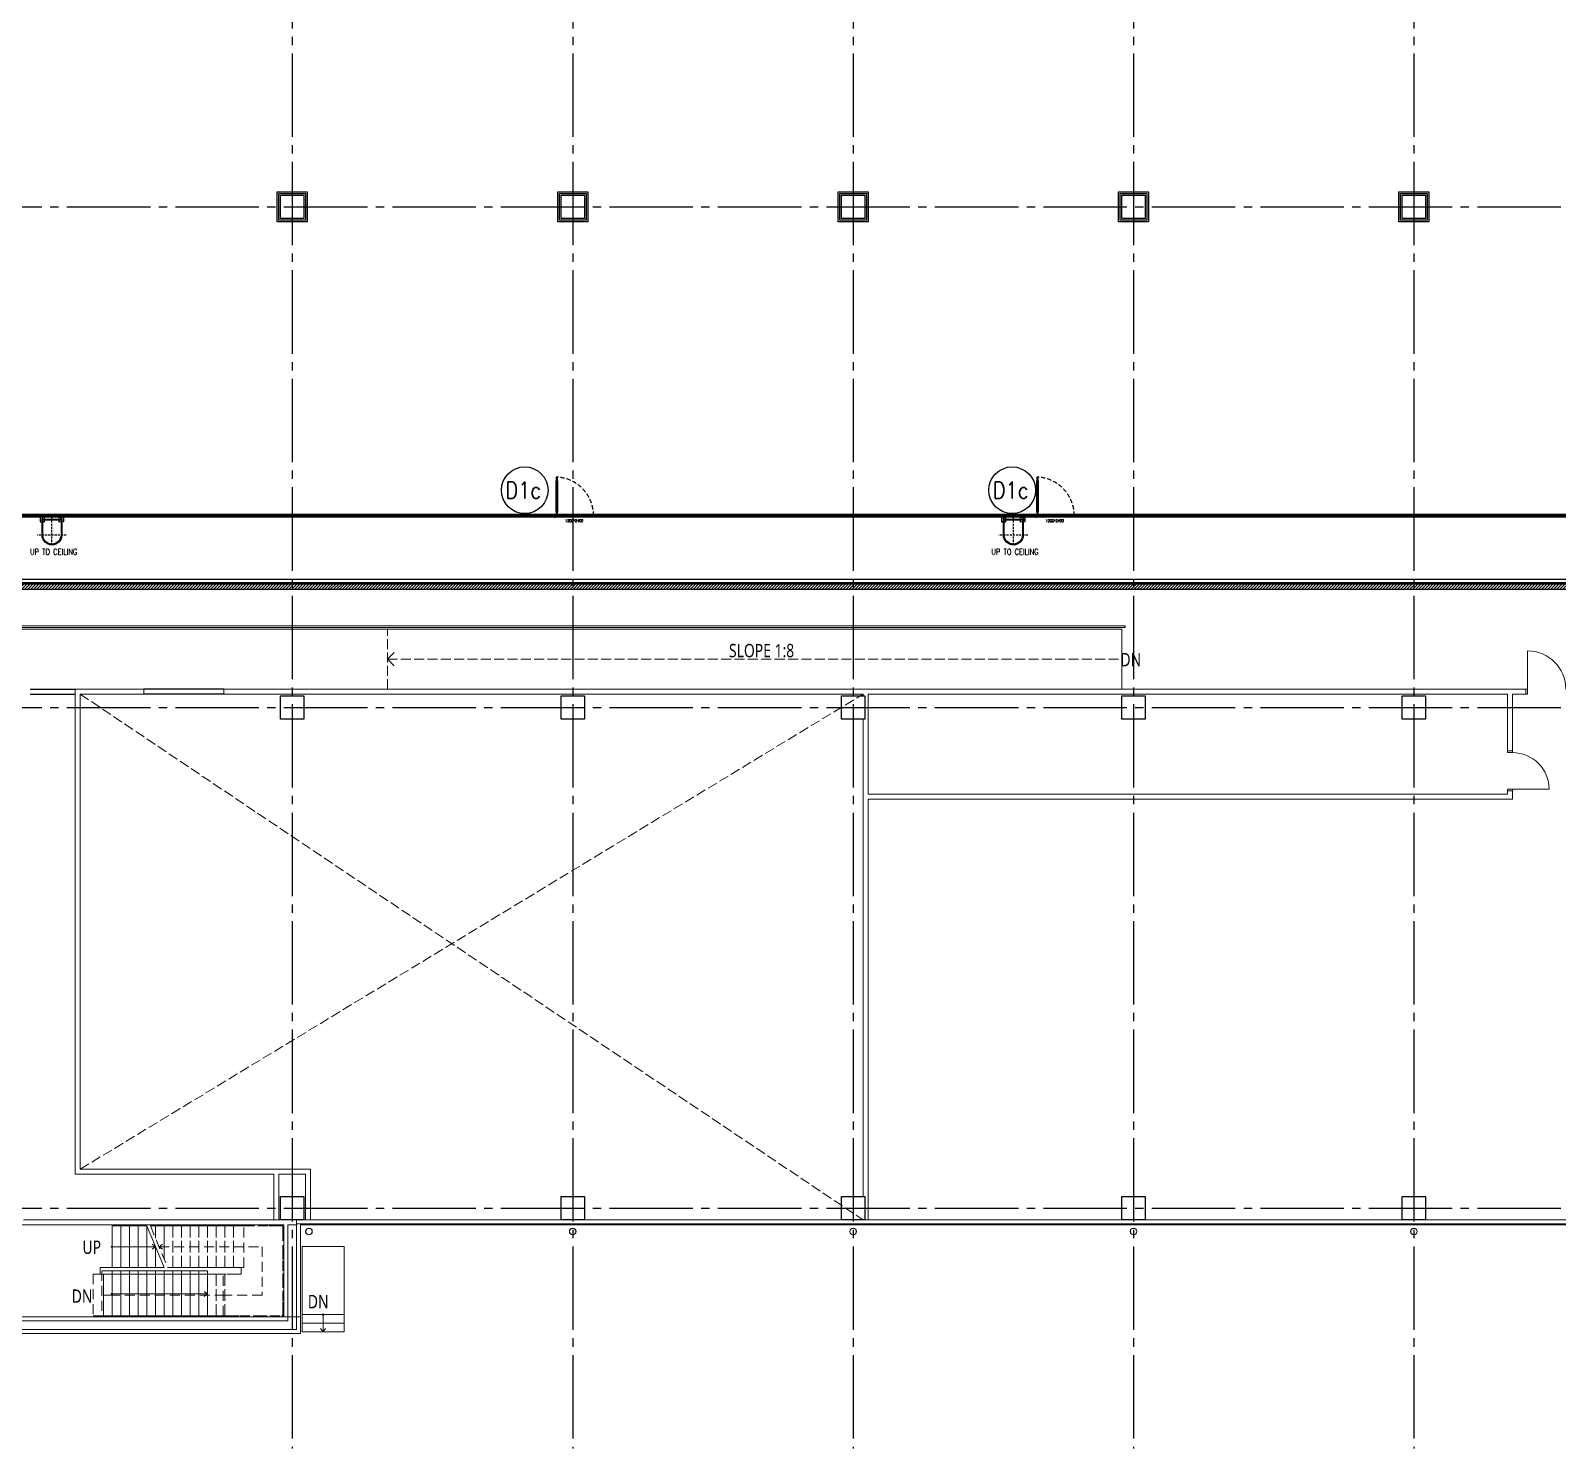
# Model space of a CAD drawing. Header units: millimetres. Extents: x -960 to 41501, y -1010 to 11880.
# Drawn here: x 17696 to 22270, y -720 to 3528 of the extents above; entities that cross this region are included whole.
import ezdxf
from ezdxf.enums import TextEntityAlignment as Align
from ezdxf.lldxf.tags import DXFTag

# ---------------------------------------------------------------- set-up
doc = ezdxf.new("R2010")
doc.units = ezdxf.units.MM
doc.header["$LTSCALE"] = 100
for name, pattern in [('188K-SM-03-F10-ARCH-PA-Y2257103$0$18P6-SM-03-C40-ARCH-PA-Y2211058$0$DASHED', [19.05, 12.7, -6.35]), ('188K-SM-03-F10-ARCH-PA-Y2257103$0$AP5A-SM-03-F20-ARCH-PA-Y2230801+Y2230803$0$ALL-PA-TXT-Y2221201$0$DASHED', [19.05, 12.7, -6.35]), ('188K-SM-03-F10-ARCH-PA-Y2257103$0$DASHED', [19.05, 12.7, -6.35]), ('X-S-FAB-L10$0$COL-CEN-LIN', [3.25, 2.5, -0.25, 0.25, -0.25]), ('X-S-FAB-L10$0$HIDDEN', [0.4, 0.3, -0.1]), ('X-S-FAB-L10$0$JJP_虛線(退縮線、投影線、地下室範圍、非屬本工程、圖面分區)', [0.45, 0.3, -0.15]), ('X-S-FAB-L10$0$虛線', [0.846667, 0.423333, -0.423333])]:
    doc.linetypes.add(name, pattern=pattern)
for name, color, linetype in [('0-xref', 7, 'Continuous'), ('188K-SM-03-F10-ARCH-PA-Y2257103$0$K-0-TXT-高度', 1, 'Continuous'), ('188K-SM-03-F10-ARCH-PA-Y2257103$0$K-Door', 4, 'Continuous'), ('188K-SM-03-F10-ARCH-PA-Y2257103$0$K-P-LAD-420', 5, 'Continuous'), ('188K-SM-03-F10-ARCH-PA-Y2257103$0$K-P1S-4.2-單抗', 3, 'Continuous'), ('188K-SM-03-F10-ARCH-PA-Y2257103$0$K-TXT', 7, 'Continuous'), ('188K-SM-03-F10-ARCH-PA-Y2257103$0$K-岩棉 2hr 7.5-非抗', 14, 'Continuous'), ('188K-SM-03-F10-ARCH-PA-Y2257103$0$K-貼白鐵-1.5', 6, '188K-SM-03-F10-ARCH-PA-Y2257103$0$DASHED'), ('X-S-FAB-L10$0$0-DIM-TXT', 8, 'Continuous'), ('X-S-FAB-L10$0$A-OBJE-2D', 8, 'X-S-FAB-L10$0$HIDDEN'), ('X-S-FAB-L10$0$A-OBJE-MEP', 8, 'Continuous'), ('X-S-FAB-L10$0$A-STRS', 8, 'Continuous'), ('X-S-FAB-L10$0$A-TEXT', 8, 'Continuous'), ('X-S-FAB-L10$0$A-WALL-EX', 8, 'Continuous'), ('X-S-FAB-L10$0$A-WALL-IN', 8, 'Continuous'), ('X-S-FAB-L10$0$A-WALL-IN.188K', 8, 'Continuous'), ('X-S-FAB-L10$0$BLOCK', 8, 'Continuous'), ('X-S-FAB-L10$0$CCL', 8, 'X-S-FAB-L10$0$COL-CEN-LIN'), ('X-S-FAB-L10$0$COL-S', 8, 'Continuous'), ('X-S-FAB-L10$0$Door', 8, 'Continuous'), ('X-S-FAB-L10$0$HR', 8, 'Continuous'), ('X-S-FAB-L10$0$OPEN', 8, 'Continuous'), ('X-S-FAB-L10$0$S-SLAB-SHOW', 8, 'Continuous'), ('X-S-FAB-L10$0$ST', 8, 'Continuous'), ('X-S-FAB-L10$0$WALL_188K_IN', 8, 'Continuous')]:
    doc.layers.add(name, color=color, linetype=linetype)
doc.styles.add('188K-SM-03-F10-ARCH-PA-Y2257103$0$18P2-XFDP10$0$AA-TXT', font='simplex.shx', dxfattribs={"width": 0.8, "bigfont": 'chineset.shx'})
doc.styles.add('188K-SM-03-F10-ARCH-PA-Y2257103$0$AP5A-SM-03-F20-ARCH-PA-Y2230801+Y2230803$0$ALL-PA-TXT-Y2221201$0$Standard', font='txt.shx', dxfattribs={"bigfont": 'chineset.shx'})
doc.styles.add('188K-SM-03-F10-ARCH-PA-Y2257103$0$Standard', font='txt.shx', dxfattribs={"bigfont": 'chineset.shx'})
doc.styles.add('X-S-FAB-L10$0$CHINA', font='simplex.shx', dxfattribs={"width": 0.75, "bigfont": 'chineset.shx'})
doc.styles.add('X-S-FAB-L10$0$Standard', font='', dxfattribs={"width": 0.8})
doc.styles.add('X-S-FAB-L10$0$TG_NOTE_TEXT', font='simplex.shx', dxfattribs={"width": 0.75, "bigfont": 'chineset.shx'})
doc.styles.get('X-S-FAB-L10$0$Standard').set_extended_font_data('Microsoft JhengHei')
tags = doc.linetypes.add('188K-SM-03-F10-ARCH-PA-Y2257103$0$S.P_LINE', pattern='A,12.7,-5.08,["S.P",188K-SM-03-F10-ARCH-PA-Y2257103$0$Standard,S=4,R=0,X=-2.54,Y=-1.27],-6.35', length=24.13).pattern_tags.tags
tags[6] = DXFTag(74, 10)

# ---------------------------------------------------------------- blocks, each defined once
blk = doc.blocks.new('X-S-FAB-L10$0$FAB2-L05')
at = {"layer": 'X-S-FAB-L10$0$CCL'}
for p, q in [((-7680, 11005), (-7680, 0)), ((-6840, 11005), (-6840, 0)), ((-6000, 11005), (-6000, 0)), ((-5160, 11005), (-5160, 0)), ((-4320, 11005), (-4320, 0)), ((-26880, 3720), (1210, 3720)), ((-26880, 2220), (1210, 2220)), ((-26880, 720), (1210, 720))]:
    blk.add_line(p, q, dxfattribs=at)
at = {"layer": 'X-S-FAB-L10$0$COL-S'}
for points in [[(-7715, 3755), (-7645, 3755), (-7645, 3685), (-7715, 3685)], [(-6875, 3755), (-6805, 3755), (-6805, 3685), (-6875, 3685)], [(-6035, 3755), (-5965, 3755), (-5965, 3685), (-6035, 3685)], [(-5195, 3755), (-5125, 3755), (-5125, 3685), (-5195, 3685)], [(-4355, 3755), (-4285, 3755), (-4285, 3685), (-4355, 3685)], [(-7715, 2255), (-7645, 2255), (-7645, 2185), (-7715, 2185)], [(-6875, 2255), (-6805, 2255), (-6805, 2185), (-6875, 2185)], [(-6035, 2255), (-5965, 2255), (-5965, 2185), (-6035, 2185)], [(-5195, 2255), (-5125, 2255), (-5125, 2185), (-5195, 2185)], [(-4355, 2255), (-4285, 2255), (-4285, 2185), (-4355, 2185)], [(-7715, 755), (-7645, 755), (-7645, 685), (-7715, 685)], [(-6875, 755), (-6805, 755), (-6805, 685), (-6875, 685)], [(-6035, 755), (-5965, 755), (-5965, 685), (-6035, 685)], [(-5195, 755), (-5125, 755), (-5125, 685), (-5195, 685)], [(-4355, 755), (-4285, 755), (-4285, 685), (-4355, 685)]]:
    blk.add_lwpolyline(points, close=True, dxfattribs=at)
blk = doc.blocks.new('X-S-FAB-L10')
at = {"layer": 'X-S-FAB-L10$0$WALL_188K_IN'}
h = blk.add_hatch(dxfattribs=at)
h.set_pattern_fill('LINE', color=256, scale=2, angle=45)
h.set_pattern_definition([(45, (24216.6165, 1855), (-4.490128, 4.490128), [])])
h.paths.add_polyline_path([(17075, 1855), (24315, 1855), (24315, 1870), (17075, 1870)])
at = {"layer": 'X-S-FAB-L10$0$A-OBJE-2D', "lineweight": 0}
for p, q in [((18765, 1555), (18765, 1735)), ((18765, 1645), (18785, 1665)), ((18765, 1645), (18785, 1625))]:
    blk.add_line(p, q, dxfattribs=at)
at = {"layer": 'X-S-FAB-L10$0$A-OBJE-2D', "lineweight": 0, "flags": 128}
blk.add_lwpolyline([(18765, 1645), (20965, 1645)], dxfattribs=at)
at = {"layer": 'X-S-FAB-L10$0$A-OBJE-MEP', "lineweight": 0, "flags": 128}
for points in [[(18539.5, -70, 1), (18520.5, -70, 1)], [(19329.5, -70, 1), (19310.5, -70, 1)], [(20169.5, -70, 1), (20150.5, -70, 1)], [(21009.5, -70, 1), (20990.5, -70, 1)], [(21849.5, -70, 1), (21830.5, -70, 1)]]:
    blk.add_lwpolyline(points, format="xyb", close=True, dxfattribs=at)
at = {"layer": 'X-S-FAB-L10$0$A-OBJE-MEP', "lineweight": 0}
for centre in [(18530, -70), (19320, -70), (20160, -70), (21000, -70), (21840, -70)]:
    blk.add_circle(centre, 10, dxfattribs=at)
at = {"layer": 'X-S-FAB-L10$0$A-STRS', "lineweight": 0}
for p, q in [((17940, -53), (17940, -178)), ((18044, -53), (17940, -53)), ((17940, -53), (17940, -178)), ((17966, -53), (17940, -53)), ((17966, -53), (17966, -178)), ((17966, -178), (17966, -53)), ((17966, -53), (17966, -178)), ((17992, -53), (17966, -53)), ((17992, -53), (17992, -178)), ((17992, -178), (17992, -53)), ((17992, -53), (17992, -178)), ((18018, -53), (17992, -53)), ((18018, -53), (18018, -178)), ((18018, -178), (18018, -53)), ((18018, -53), (18018, -178)), ((18044, -53), (18018, -53)), ((18044, -53), (18044, -178)), ((18044, -178), (18044, -53)), ((18044, -53), (18044, -178)), ((18044, -53), (18096, -178)), ((17940, -115.5), (17966, -115.5)), ((17966, -115.5), (18070, -115.5)), ((18070, -115.5), (18060, -108)), ((18060, -123), (18070, -115.5)), ((18070, -115.5), (18070, -178)), ((18070, -178), (18070, -115.5)), ((18070, -115.5), (18070, -178)), ((17940, -178), (18096, -178)), ((17940, -178), (17966, -178)), ((17966, -178), (17992, -178)), ((17992, -178), (18018, -178)), ((18018, -178), (18044, -178)), ((18044, -178), (18070, -178)), ((18070, -178), (18096, -178)), ((18226, -188), (17940, -188)), ((17940, -326), (17940, -188)), ((17966, -188), (17940, -188)), ((17940, -188), (17940, -326)), ((17966, -326), (17966, -188)), ((17992, -188), (17966, -188)), ((17966, -188), (17966, -326)), ((17966, -326), (17966, -188)), ((17992, -326), (17992, -188)), ((18018, -188), (17992, -188)), ((17992, -188), (17992, -326)), ((17992, -326), (17992, -188)), ((18018, -326), (18018, -188)), ((18044, -188), (18018, -188)), ((18018, -188), (18018, -326)), ((18018, -326), (18018, -188)), ((18044, -326), (18044, -188)), ((18070, -188), (18044, -188)), ((18044, -188), (18044, -326)), ((18044, -326), (18044, -188)), ((18070, -326), (18070, -188)), ((18096, -188), (18070, -188)), ((18070, -188), (18070, -326)), ((18070, -326), (18070, -188)), ((18096, -326), (18096, -188)), ((18122, -188), (18096, -188)), ((18096, -188), (18096, -326)), ((18096, -326), (18096, -188)), ((18122, -326), (18122, -188)), ((18148, -188), (18122, -188)), ((18122, -188), (18122, -326)), ((18122, -326), (18122, -188)), ((18148, -326), (18148, -188)), ((18174, -188), (18148, -188)), ((18148, -188), (18148, -326)), ((18148, -326), (18148, -188)), ((18174, -326), (18174, -188)), ((18200, -188), (18174, -188)), ((18174, -188), (18174, -326)), ((18174, -326), (18174, -188)), ((18200, -326), (18200, -188)), ((18226, -188), (18200, -188)), ((18200, -188), (18200, -326)), ((18200, -326), (18200, -188)), ((18226, -326), (18226, -188)), ((18226, -326), (18226, -188)), ((17966, -257), (17940, -257)), ((18200, -257), (17966, -257)), ((18226, -257), (18200, -257)), ((18226, -257), (18216, -249.5)), ((18216, -264.5), (18226, -257)), ((18510, -319), (18510, -371)), ((18635, -319), (18510, -319)), ((18635, -319), (18510, -319)), ((18510, -319), (18510, -345)), ((18572.5, -345), (18572.5, -319)), ((18635, -371), (18635, -319)), ((18635, -345), (18635, -319)), ((17940, -326), (18226, -326)), ((17940, -326), (17966, -326)), ((17966, -326), (17992, -326)), ((17992, -326), (18018, -326)), ((18018, -326), (18044, -326)), ((18044, -326), (18070, -326)), ((18070, -326), (18096, -326)), ((18096, -326), (18122, -326)), ((18122, -326), (18148, -326)), ((18148, -326), (18174, -326)), ((18174, -326), (18200, -326)), ((18200, -326), (18226, -326)), ((18510, -345), (18635, -345)), ((18635, -345), (18510, -345)), ((18510, -345), (18510, -371)), ((18510, -345), (18635, -345)), ((18565, -361), (18572.5, -371)), ((18572.5, -371), (18572.5, -345)), ((18572.5, -371), (18580, -361)), ((18635, -371), (18635, -345)), ((18510, -371), (18635, -371)), ((18510, -371), (18635, -371))]:
    blk.add_line(p, q, dxfattribs=at)
at = {"layer": 'X-S-FAB-L10$0$A-STRS', "linetype": 'X-S-FAB-L10$0$JJP_虛線(退縮線、投影線、地下室範圍、非屬本工程、圖面分區)', "lineweight": 0}
for p, q in [((17966.4, -178), (17966.4, -53)), ((18070, -53), (18054.8, -53)), ((18054.8, -53), (18106.8, -178)), ((18070, -53), (18070, -89.5)), ((18070, -89.5), (18070, -53)), ((18070, -53), (18070, -89.5)), ((18096, -53), (18070, -53)), ((18096, -53), (18096, -152)), ((18096, -152), (18096, -53)), ((18096, -53), (18096, -152)), ((18122, -53), (18096, -53)), ((18122, -53), (18122, -178)), ((18122, -178), (18122, -53)), ((18122, -53), (18122, -178)), ((18148, -53), (18122, -53)), ((18148, -53), (18148, -178)), ((18148, -178), (18148, -53)), ((18148, -53), (18148, -178)), ((18174, -53), (18148, -53)), ((18174, -53), (18174, -178)), ((18174, -178), (18174, -53)), ((18174, -53), (18174, -178)), ((18200, -53), (18174, -53)), ((18200, -53), (18200, -178)), ((18200, -178), (18200, -53)), ((18200, -53), (18200, -178)), ((18226, -53), (18200, -53)), ((18226, -53), (18226, -178)), ((18226, -178), (18226, -53)), ((18226, -53), (18226, -178)), ((18252, -53), (18226, -53)), ((18252, -53), (18252, -178)), ((18252, -178), (18252, -53)), ((18252, -53), (18252, -178)), ((18278, -53), (18252, -53)), ((18278, -53), (18278, -178)), ((18278, -178), (18278, -53)), ((18278, -53), (18278, -178)), ((18304, -53), (18278, -53)), ((18304, -53), (18304, -178)), ((18304, -53), (18304, -178)), ((18304, -53), (18304, -178)), ((18304, -178), (18304, -53)), ((18452, -53), (18304, -53)), ((18304, -53), (18304, -178)), ((18334.7, -178), (18334.7, -53)), ((18452, -323), (18452, -53)), ((18090.8, -108), (18080.8, -115.5)), ((18080.8, -115.5), (18304, -115.5)), ((18080.8, -115.5), (18090.8, -123)), ((18304, -115.5), (18389.5, -115.5)), ((18389.5, -115.5), (18389.5, -260.5)), ((18106.8, -178), (18122, -178)), ((18122, -178), (18148, -178)), ((18148, -178), (18174, -178)), ((18174, -178), (18200, -178)), ((18200, -178), (18226, -178)), ((18226, -178), (18252, -178)), ((18252, -178), (18278, -178)), ((18278, -178), (18304, -178)), ((18304, -178), (18327, -178)), ((18327, -178), (18334.7, -178)), ((18327, -178), (18327, -198)), ((17914, -198), (17883.3, -198)), ((17883.3, -198), (17883.3, -323)), ((17940, -188), (17909.2, -188)), ((17909.2, -188), (17909.2, -326)), ((17914, -323), (17914, -198)), ((17940, -198), (17914, -198)), ((17914, -198), (17914, -323)), ((17940, -323), (17940, -198)), ((17966, -198), (17940, -198)), ((17940, -198), (17940, -323)), ((17940, -323), (17940, -198)), ((17966, -323), (17966, -198)), ((17992, -198), (17966, -198)), ((17966, -198), (17966, -323)), ((17966, -323), (17966, -198)), ((17992, -323), (17992, -198)), ((18018, -198), (17992, -198)), ((17992, -198), (17992, -323)), ((17992, -323), (17992, -198)), ((18018, -323), (18018, -198)), ((18044, -198), (18018, -198)), ((18018, -198), (18018, -323)), ((18018, -323), (18018, -198)), ((18044, -323), (18044, -198)), ((18070, -198), (18044, -198)), ((18044, -198), (18044, -323)), ((18044, -323), (18044, -198)), ((18070, -323), (18070, -198)), ((18096, -198), (18070, -198)), ((18070, -198), (18070, -323)), ((18070, -323), (18070, -198)), ((18096, -323), (18096, -198)), ((18122, -198), (18096, -198)), ((18096, -198), (18096, -323)), ((18096, -323), (18096, -198)), ((18122, -323), (18122, -198)), ((18148, -198), (18122, -198)), ((18122, -198), (18122, -323)), ((18122, -323), (18122, -198)), ((18148, -323), (18148, -198)), ((18174, -198), (18148, -198)), ((18148, -198), (18148, -323)), ((18148, -323), (18148, -198)), ((18174, -323), (18174, -198)), ((18200, -198), (18174, -198)), ((18174, -198), (18174, -323)), ((18174, -323), (18174, -198)), ((18200, -323), (18200, -198)), ((18226, -198), (18200, -198)), ((18200, -198), (18200, -323)), ((18200, -323), (18200, -198)), ((18200.4, -188), (18200.4, -326)), ((18226, -323), (18226, -198)), ((18252, -198), (18226, -198)), ((18226, -198), (18226, -323)), ((18226, -323), (18226, -198)), ((18252, -323), (18252, -198)), ((18278, -198), (18252, -198)), ((18252, -198), (18252, -323)), ((18252, -323), (18252, -198)), ((18273.3, -323), (18273.3, -198)), ((18278, -323), (18278, -198)), ((18278, -323), (18278, -198)), ((18327, -198), (18278, -198)), ((18278, -198), (18278, -323)), ((18278, -323), (18278, -198)), ((17940, -260.5), (17914, -260.5)), ((18278, -260.5), (17940, -260.5)), ((18389.5, -260.5), (18278, -260.5)), ((17883.3, -323), (17914, -323)), ((17909.2, -326), (17940, -326)), ((17914, -323), (17940, -323)), ((17940, -323), (17966, -323)), ((17966, -323), (17992, -323)), ((17992, -323), (18018, -323)), ((18018, -323), (18044, -323)), ((18044, -323), (18070, -323)), ((18070, -323), (18096, -323)), ((18096, -323), (18122, -323)), ((18122, -323), (18148, -323)), ((18148, -323), (18174, -323)), ((18174, -323), (18200, -323)), ((18200, -323), (18226, -323)), ((18226, -323), (18252, -323)), ((18252, -323), (18278, -323)), ((18278, -323), (18452, -323))]:
    blk.add_line(p, q, dxfattribs=at)
at = {"layer": 'X-S-FAB-L10$0$A-STRS', "linetype": 'X-S-FAB-L10$0$虛線', "lineweight": 0}
for p, q in [((18304, -53), (18054.8, -53)), ((18334.7, -53), (18304, -53)), ((18452, -53), (18334.7, -53)), ((18452, -323), (18452, -53)), ((18106.8, -178), (18304, -178)), ((18304, -178), (18327, -178)), ((18327, -178), (18327, -198)), ((18278, -198), (17914, -198)), ((18327, -198), (18278, -198)), ((17914, -323), (18278, -323)), ((18278, -323), (18452, -323))]:
    blk.add_line(p, q, dxfattribs=at)
at = {"layer": 'X-S-FAB-L10$0$A-STRS', "lineweight": 0, "flags": 128}
for points in [[(17940, -118, 1), (17940, -113, 1)], [(17940, -259.5, 1), (17940, -254.5, 1)], [(18570, -319, 1), (18575, -319, 1)]]:
    blk.add_lwpolyline(points, format="xyb", close=True, dxfattribs=at)
at = {"layer": 'X-S-FAB-L10$0$A-WALL-EX', "lineweight": 0}
for p, q in [((18505, -35), (18493, -35)), ((18505, -35), (18493, -35)), ((18493, -35), (18493, -46.5)), ((18493, -46.5), (18505, -46.5)), ((18493, -46.5), (18505, -46.5)), ((24310, -46.5), (18505, -46.5))]:
    blk.add_line(p, q, dxfattribs=at)
at = {"layer": 'X-S-FAB-L10$0$A-WALL-EX', "lineweight": 0, "flags": 128}
for points in [[(18493, -35), (18493, -364)], [(18505, -35), (18493, -35)], [(24310, -35), (18505, -35)], [(18505, -364), (18505, -46.5)], [(18505, -50), (18505, -46.5)], [(18505, -50), (24310, -50)], [(18505, -50), (24310, -50)], [(18505, -50), (24310, -50)], [(18505, -50), (24310, -50)], [(18505, -50), (24310, -50)], [(18505, -50), (24310, -50)], [(18505, -50), (24310, -50)], [(18505, -50), (24310, -50)], [(18493, -364), (17627, -364)], [(18505, -376), (18505, -364)], [(17615, -376), (18505, -376)]]:
    blk.add_lwpolyline(points, dxfattribs=at)
at = {"layer": 'X-S-FAB-L10$0$A-WALL-IN', "lineweight": 0}
for p, q in [((17830, 1555), (17830, 1540)), ((18035, 1555), (17830, 1555)), ((17830, 1540), (17830, 117)), ((17845, 1540), (18035, 1540)), ((17845, 117), (17845, 1540)), ((18035, 1555), (18030.7, 1555)), ((18035, 1540), (18030.7, 1540)), ((18035, 1540), (18035, 1555)), ((18275, 1555), (18279.3, 1555)), ((18275, 1540), (18275, 1555)), ((20197.5, 1555), (18275, 1555)), ((18275, 1540), (18279.3, 1540)), ((18275, 1540), (20190, 1540)), ((20190, 1540), (20190, 1535)), ((22175, 1555), (20197.5, 1555)), ((20205, 1540), (22120, 1540)), ((20205, 1240), (20205, 1540)), ((22120, 1540), (22120, 1370)), ((22135, 1540), (22175, 1540)), ((22135, 1370), (22135, 1540)), ((22175, 1555), (22170.7, 1555)), ((22175, 1540), (22170.7, 1540)), ((22175, 1540), (22175, 1555)), ((20190, 1465), (20190, 35)), ((22135, 1370), (22120, 1370)), ((22120, 1240), (20205, 1240)), ((22135, 1250), (22120, 1250)), ((22120, 1250), (22120, 1240)), ((22135, 1240), (22135, 1250)), ((22135, 1225), (22135, 1240)), ((20205, 1225), (22135, 1225)), ((20205, -35), (20205, 1225)), ((17830, 102), (17830, 117)), ((17830, 102), (18425, 102)), ((18535, 117), (17845, 117)), ((18425, 102), (18425, -35)), ((18440, 102), (18520, 102)), ((18440, -35), (18440, 102)), ((18520, 102), (18520, -35)), ((18535, 117), (18535, 102)), ((18535, -35), (18535, 102)), ((18425, -35), (18440, -35)), ((18520, -35), (18535, -35)), ((20190, -35), (20205, -35))]:
    blk.add_line(p, q, dxfattribs=at)
at = {"layer": 'X-S-FAB-L10$0$A-WALL-IN', "lineweight": 0, "flags": 128}
for points in [[(18445, -35), (17675, -35)], [(18493, -50), (18493, -35)], [(17665, -50), (18455, -50)], [(18455, -50), (18455, -326)], [(18466.3, -337.3), (18466.3, -50)], [(18466.3, -50), (18493, -50)], [(18455, -326), (17665, -326)], [(17665, -337.3), (18455, -337.3)], [(18466.3, -337.3), (18455, -337.3)]]:
    blk.add_lwpolyline(points, dxfattribs=at)
at = {"layer": 'X-S-FAB-L10$0$A-WALL-IN.188K'}
for p, q in [((17695, 1555), (17830, 1555)), ((17695, 1540), (17830, 1540)), ((18275, 1555), (18035, 1555)), ((18275, 1540), (18035, 1540))]:
    blk.add_line(p, q, dxfattribs=at)
at = {"layer": 'X-S-FAB-L10$0$COL-S'}
for p, q in [((18445, 3035), (18515, 3035)), ((18445, 2965), (18445, 3035)), ((18515, 3035), (18515, 2965)), ((19285, 3035), (19355, 3035)), ((19285, 2965), (19285, 3035)), ((19355, 3035), (19355, 2965)), ((20125, 3035), (20195, 3035)), ((20125, 2965), (20125, 3035)), ((20195, 3035), (20195, 2965)), ((20965, 3035), (21035, 3035)), ((20965, 2965), (20965, 3035)), ((21035, 3035), (21035, 2965)), ((21805, 3035), (21875, 3035)), ((21805, 2965), (21805, 3035)), ((21875, 3035), (21875, 2965)), ((18515, 2965), (18445, 2965)), ((19355, 2965), (19285, 2965)), ((20195, 2965), (20125, 2965)), ((21035, 2965), (20965, 2965)), ((21875, 2965), (21805, 2965)), ((18445, 1535), (18515, 1535)), ((18445, 1465), (18445, 1535)), ((18515, 1535), (18515, 1465)), ((19285, 1535), (19355, 1535)), ((19285, 1465), (19285, 1535)), ((19355, 1535), (19355, 1465)), ((20125, 1535), (20195, 1535)), ((20125, 1465), (20125, 1535)), ((20195, 1535), (20195, 1465)), ((20965, 1535), (21035, 1535)), ((20965, 1465), (20965, 1535)), ((21035, 1535), (21035, 1465)), ((21805, 1535), (21875, 1535)), ((21805, 1465), (21805, 1535)), ((21875, 1535), (21875, 1465)), ((18515, 1465), (18445, 1465)), ((19355, 1465), (19285, 1465)), ((20195, 1465), (20125, 1465)), ((21035, 1465), (20965, 1465)), ((21875, 1465), (21805, 1465)), ((18445, 35), (18515, 35)), ((18445, -35), (18445, 35)), ((18515, 35), (18515, -35)), ((19285, 35), (19355, 35)), ((19285, -35), (19285, 35)), ((19355, 35), (19355, -35)), ((20125, 35), (20195, 35)), ((20125, -35), (20125, 35)), ((20195, 35), (20195, -35)), ((20965, 35), (21035, 35)), ((20965, -35), (20965, 35)), ((21035, 35), (21035, -35)), ((21805, 35), (21875, 35)), ((21805, -35), (21805, 35)), ((21875, 35), (21875, -35)), ((18515, -35), (18445, -35)), ((19355, -35), (19285, -35)), ((20195, -35), (20125, -35)), ((21035, -35), (20965, -35)), ((21875, -35), (21805, -35))]:
    blk.add_line(p, q, dxfattribs=at)
at = {"layer": 'X-S-FAB-L10$0$Door', "lineweight": 0}
for p, q in [((22180, 1555), (22180, 1670)), ((22175, 1555), (22170.7, 1555)), ((22175, 1555), (22170.7, 1555)), ((22175, 1540), (22170.7, 1540)), ((22175, 1540), (22170.7, 1540)), ((22180, 1555), (22175, 1555)), ((22175, 1555), (22175, 1540)), ((22175, 1540), (22175, 1555)), ((22175, 1540), (22175, 1555)), ((22175, 1540), (22180, 1540)), ((22180, 1540), (22180, 1555)), ((22120, 1370), (22120, 1365)), ((22135, 1370), (22120, 1370)), ((22135, 1370), (22120, 1370)), ((22135, 1370), (22120, 1370)), ((22120, 1365), (22135, 1365)), ((22135, 1365), (22135, 1370)), ((22135, 1255), (22120, 1255)), ((22120, 1255), (22120, 1250)), ((22120, 1250), (22135, 1250)), ((22135, 1250), (22120, 1250)), ((22135, 1250), (22120, 1250)), ((22135, 1250), (22135, 1255)), ((22135, 1255), (22245, 1255))]:
    blk.add_line(p, q, dxfattribs=at)
for centre, radius in [((22180, 1555), 115), ((22135, 1255), 110)]:
    blk.add_arc(centre, radius, 0, 90, dxfattribs=at)
at = {"layer": 'X-S-FAB-L10$0$HR', "lineweight": 0}
for p, q in [((17215, 1745), (20975, 1745)), ((17220, 1740), (20975, 1740))]:
    blk.add_line(p, q, dxfattribs=at)
at = {"layer": 'X-S-FAB-L10$0$HR'}
blk.add_line((20975, 1740), (20975, 1745), dxfattribs=at)
at = {"layer": 'X-S-FAB-L10$0$OPEN', "linetype": 'X-S-FAB-L10$0$HIDDEN', "lineweight": 0}
for p, q in [((17845, 117), (20190, 1540)), ((17845, 1540), (20190, -35))]:
    blk.add_line(p, q, dxfattribs=at)
at = {"layer": 'X-S-FAB-L10$0$S-SLAB-SHOW', "lineweight": 0, "flags": 128}
for points in [[(17615, -376), (18505, -376), (18505, -326), (17914, -326), (17914, -198), (17904, -198), (17904, -178), (17940, -178), (17940, -50), (17615, -50)], [(17665, -50), (17665, -326), (17914, -326), (17914, -198), (17904, -198), (17904, -178), (17940, -178), (17940, -50)], [(18510, -319), (18635, -319), (18635, -115), (18510, -115)]]:
    blk.add_lwpolyline(points, close=True, dxfattribs=at)
at = {"layer": 'X-S-FAB-L10$0$ST', "lineweight": 0}
for p, q in [((17355, 1735), (20965, 1735)), ((20965, 1735), (20965, 1555))]:
    blk.add_line(p, q, dxfattribs=at)
at = {"layer": 'X-S-FAB-L10$0$WALL_188K_IN'}
blk.add_lwpolyline([(17075, 1855), (24315, 1855), (24315, 1870), (17075, 1870)], close=True, dxfattribs=at)
at = {"layer": 'X-S-FAB-L10$0$BLOCK'}
blk.add_blockref('X-S-FAB-L10$0$FAB2-L05', (26160, -720), dxfattribs=at)
at = {"style": 'X-S-FAB-L10$0$TG_NOTE_TEXT', "width": 0.5, "flags": 1}
for p in [(7463.3, 9020), (18268.3, 8649), (11197.8, 4800.2), (16485.8, 4800.2), (25420.3, 2635), (13360, 320, 0), (7463.3, -33.3)]:
    blk.add_attdef('WH', text='', height=20, dxfattribs=at).set_placement(p, align=Align.BOTTOM_LEFT)
at = {"width": 0.5}
for style, p in [('X-S-FAB-L10$0$TG_NOTE_TEXT', (7585, 9020)), ('X-S-FAB-L10$0$TG_NOTE_TEXT', (18390, 8649)), ('X-S-FAB-L10$0$TG_NOTE_TEXT', (11117.5, 4813.5)), ('X-S-FAB-L10$0$TG_NOTE_TEXT', (16607.5, 4813.5)), ('X-S-FAB-L10$0$TG_NOTE_TEXT', (25350, 2635)), ('X-S-FAB-L10$0$Standard', (13129.4, 325, 0)), ('X-S-FAB-L10$0$TG_NOTE_TEXT', (7585, -20))]:
    blk.add_attdef('DESC', text='', height=10, dxfattribs=dict(at, style=style)).set_placement(p, align=Align.BOTTOM_LEFT)
for tag, style, p in [('TYPE', 'X-S-FAB-L10$0$TG_NOTE_TEXT', (7619.3, 9020)), ('NO', 'X-S-FAB-L10$0$TG_NOTE_TEXT', (7650.1, 9020)), ('TYPE', 'X-S-FAB-L10$0$TG_NOTE_TEXT', (18424.2, 8649)), ('NO', 'X-S-FAB-L10$0$TG_NOTE_TEXT', (18455, 8649)), ('NO', 'X-S-FAB-L10$0$TG_NOTE_TEXT', (11088.6, 4813.5)), ('TYPE', 'X-S-FAB-L10$0$TG_NOTE_TEXT', (11151.8, 4813.5)), ('TYPE', 'X-S-FAB-L10$0$TG_NOTE_TEXT', (16641.8, 4813.5)), ('NO', 'X-S-FAB-L10$0$TG_NOTE_TEXT', (16672.6, 4813.5)), ('NO', 'X-S-FAB-L10$0$TG_NOTE_TEXT', (25313, 2635)), ('TYPE', 'X-S-FAB-L10$0$TG_NOTE_TEXT', (25350, 2635)), ('NO', 'X-S-FAB-L10$0$Standard', (13100, 320, 0)), ('TYPE', 'X-S-FAB-L10$0$Standard', (13129.4, 320, 0)), ('TYPE', 'X-S-FAB-L10$0$TG_NOTE_TEXT', (7619.3, -20)), ('NO', 'X-S-FAB-L10$0$TG_NOTE_TEXT', (7650.1, -20))]:
    blk.add_attdef(tag, text='', height=10, dxfattribs=dict(at, style=style)).set_placement(p, align=Align.BOTTOM_RIGHT)
at = {"style": 'X-S-FAB-L10$0$TG_NOTE_TEXT', "width": 0.5, "flags": 1}
for rotation, p in [(180, (43, 7480)), (180, (943, 7480)), (90, (24310, 3717.8)), (270, (17080, 1711.7))]:
    blk.add_attdef('WH', text='', height=20, rotation=rotation, dxfattribs=at).set_placement(p, align=Align.BOTTOM_LEFT)
at = {"width": 0.5}
for rotation, style, p in [(180, 'X-S-FAB-L10$0$Standard', (317.6, 7480)), (180, 'X-S-FAB-L10$0$Standard', (1217.6, 7480)), (90, 'X-S-FAB-L10$0$TG_NOTE_TEXT', (24310, 3647.5)), (270, 'X-S-FAB-L10$0$TG_NOTE_TEXT', (17080, 1605))]:
    blk.add_attdef('DESC', text='', height=10, rotation=rotation, dxfattribs=dict(at, style=style)).set_placement(p, align=Align.BOTTOM_LEFT)
for tag, rotation, style, p in [('TYPE', 180, 'X-S-FAB-L10$0$Standard', (317.6, 7480)), ('NO', 180, 'X-S-FAB-L10$0$Standard', (347, 7480)), ('TYPE', 180, 'X-S-FAB-L10$0$Standard', (1217.6, 7480)), ('NO', 180, 'X-S-FAB-L10$0$Standard', (1247, 7480)), ('TYPE', 90, 'X-S-FAB-L10$0$TG_NOTE_TEXT', (24310, 3647.5)), ('NO', 90, 'X-S-FAB-L10$0$TG_NOTE_TEXT', (24310, 3610.5)), ('TYPE', 270, 'X-S-FAB-L10$0$TG_NOTE_TEXT', (17080, 1605)), ('NO', 270, 'X-S-FAB-L10$0$TG_NOTE_TEXT', (17080, 1573))]:
    blk.add_attdef(tag, text='', height=10, rotation=rotation, dxfattribs=dict(at, style=style)).set_placement(p, align=Align.BOTTOM_RIGHT)
at = {"layer": 'X-S-FAB-L10$0$0-DIM-TXT', "style": 'X-S-FAB-L10$0$CHINA', "width": 0.75}
for p in [(667.4, 7855.1, -2689.4), (22627.4, 6728.8), (25644.7, 6728.8), (24778.8, 5569.1), (1118.3, 4980), (417.8, 4594.6), (23874.8, 4355), (22927.4, 4330.1), (23749.9, 3901.4), (417.8, 3765.2), (1118.3, 3730), (417.8, 3115.8), (536.9, 2227.8), (16909, 1782.7), (888.4, 880.5), (16977.4, 750), (18878.8, 750), (21364, 526.9), (25641.2, 553.2)]:
    blk.add_attdef('HIG', text='', height=80, dxfattribs=at).set_placement(p, align=Align.MIDDLE_LEFT)
at = {"layer": 'X-S-FAB-L10$0$A-TEXT', "style": 'X-S-FAB-L10$0$Standard', "width": 0.8}
for s, p in [('SLOPE 1:8', (19788.2, 1650.7)), ('DN', (20960.8, 1623.4)), ('UP', (17851.4, -137.1)), ('DN', (17819.3, -283.6)), ('DN', (18526.7, -300))]:
    blk.add_text(s, height=40, dxfattribs=at).set_placement(p)
blk = doc.blocks.new('188K-SM-03-F10-ARCH-PA-Y2257103$0$LAD-1')
for points in [[(-33.8, -29.7), (-77.4, -29.7, -0.976777), (-77.4, 29.8), (-33.8, 29.8)], [(-33.8, -27.2), (-77.4, -27.2, -0.974646), (-77.4, 27.3), (-33.8, 27.3)]]:
    blk.add_lwpolyline(points, format="xyb")
at = {"linetype": '188K-SM-03-F10-ARCH-PA-Y2257103$0$18P6-SM-03-C40-ARCH-PA-Y2211058$0$DASHED', "ltscale": 0.005}
for points in [[(-106.5, 0), (-23.9, 0)], [(-77.4, -42.9), (-77.4, 43.5)]]:
    blk.add_lwpolyline(points, dxfattribs=at)
for points in [[(-23.8, 22.2), (-23.8, 35.2), (-37.8, 35.2), (-37.8, 22.2)], [(-27.8, 27), (-27.8, 30), (-33.8, 30), (-33.8, 27)], [(-28.9, 27), (-28.9, -27), (-32.7, -27), (-32.7, 27)], [(-23.9, -21.8), (-23.9, -34.8), (-37.9, -34.8), (-37.9, -21.8)], [(-27.8, -27), (-27.8, -30), (-33.8, -30), (-33.8, -27)]]:
    blk.add_lwpolyline(points, close=True)
for centre in [(-105.2, 0), (-93.7, 23.2), (-64.6, 28.5), (-93.7, -22.5), (-64.6, -28.5)]:
    blk.add_circle(centre, 0.5)
blk = doc.blocks.new('188K-SM-03-F10-ARCH-PA-Y2257103$0$單開庫板門-1200x2400)圓型拉環鎖+輔助鎖)')
at = {"ltscale": 0.1}
for p, q in [((26008.6, -11403.6), (26004.5, -11403.6)), ((26004.5, -11403.6), (26004.5, -11414.1)), ((26004.5, -11414.1), (26004.5, -11415.3)), ((26004.5, -11414.1), (26008.6, -11414.1)), ((26004.5, -11415.4), (26004.6, -11415.5)), ((26008.6, -11414), (26004.6, -11414)), ((26004.6, -11414.3), (26004.6, -11414.2)), ((26004.6, -11415.3), (26004.6, -11414.5)), ((26004.7, -11414.1), (26006.5, -11414.1)), ((26005.1, -11414.4), (26004.7, -11414.4)), ((26004.7, -11414.5), (26005.1, -11414.5)), ((26004.7, -11414.5), (26004.7, -11506)), ((26004.7, -11506), (26004.7, -11414.5)), ((26004.7, -11414.5), (26004.7, -11414.5)), ((26004.7, -11415.4), (26004.7, -11415.3)), ((26005.2, -11414.4), (26005.2, -11414.4)), ((26006.5, -11414.1), (26006.6, -11414.1)), ((26006.6, -11414.1), (26006.6, -11414.1)), ((26006.6, -11414.1), (26008.4, -11414.1)), ((26008.4, -11414.4), (26008, -11414.4)), ((26008, -11414.4), (26008, -11414.4)), ((26008, -11414.5), (26008.4, -11414.5)), ((26008.4, -11506), (26008.4, -11414.5)), ((26008.4, -11414.5), (26008.4, -11414.5)), ((26008.4, -11414.5), (26008.4, -11506)), ((26008.4, -11415.3), (26008.4, -11415.4)), ((26008.5, -11414.2), (26008.5, -11414.3)), ((26008.5, -11414.5), (26008.5, -11415.3)), ((26008.5, -11415.5), (26008.6, -11415.4)), ((26008.6, -11414.1), (26008.6, -11403.6)), ((26008.6, -11415.3), (26008.6, -11414.1)), ((25999.5, -11519.7), (25999.5, -11523.2)), ((26002.5, -11519.1), (26000, -11519.1)), ((26000, -11523.7), (26002.4, -11523.7)), ((26002.4, -11523.7), (26004.1, -11522.6)), ((26002.9, -11518.5), (26002.6, -11518.5)), ((26002.6, -11518.5), (26002.6, -11521)), ((26002.6, -11521.9), (26002.6, -11519.3)), ((26002.6, -11521), (26002.9, -11521)), ((26003.4, -11521.9), (26002.6, -11521.9)), ((26002.9, -11521), (26002.9, -11518.5)), ((26003.3, -11522.2), (26003.3, -11522)), ((26003.3, -11522), (26003.4, -11522)), ((26004, -11522.2), (26003.3, -11522.2)), ((26008.3, -11517.5), (26003.6, -11517.5)), ((26003.6, -11517.5), (26003.6, -11517.7)), ((26003.6, -11517.7), (26008.3, -11517.7)), ((26004.1, -11521.9), (26003.9, -11521.9)), ((26003.9, -11522), (26004, -11522)), ((26004, -11522), (26004, -11522.2)), ((26004.2, -11522.4), (26004.2, -11521.9)), ((26008.6, -11506.4), (26004.5, -11506.4)), ((26004.5, -11506.4), (26004.5, -11518)), ((26004.5, -11518), (26008.6, -11518)), ((26004.7, -11506), (26004.7, -11506)), ((26008.3, -11517.7), (26008.3, -11517.5)), ((26008.4, -11506), (26008.4, -11506)), ((26008.6, -11518), (26008.6, -11506.4)), ((26114.8, -11521.9), (26115.1, -11521.9)), ((26114.8, -11522.4), (26114.8, -11521.9)), ((26114.9, -11522), (26114.9, -11522.2)), ((26115.1, -11522), (26114.9, -11522)), ((26114.9, -11522.2), (26115.7, -11522.2)), ((26116.6, -11523.7), (26114.9, -11522.6)), ((26115.5, -11521.9), (26116.3, -11521.9)), ((26115.7, -11522), (26115.5, -11522)), ((26115.7, -11522.2), (26115.7, -11522)), ((26116.3, -11521.9), (26116.3, -11519.3)), ((26116.5, -11519.1), (26119, -11519.1)), ((26119, -11523.7), (26116.6, -11523.7)), ((26119.5, -11519.7), (26119.5, -11523.2))]:
    blk.add_line(p, q, dxfattribs=at)
for points in [[(25999.5, -11518.9), (25999.5, -11523.9)], [(26119.5, -11518.9), (26119.5, -11523.9)]]:
    blk.add_lwpolyline(points)
blk.add_lwpolyline([(26006.6, -11506.4), (26006.5, -11506.3), (26004.7, -11506.3, -0.414214), (26004.6, -11506.3), (26004.6, -11506.1, -0.414214), (26004.7, -11506.1), (26005.1, -11506.1, 0.414214), (26005.2, -11506.1), (26005.2, -11506, 0.414214), (26005.1, -11506), (26004.7, -11506, -0.414214), (26004.6, -11506), (26004.6, -11505.2, -0.414214), (26004.7, -11505.2), (26004.7, -11505.2, 0.414214), (26004.7, -11505.2), (26004.7, -11505, 0.72636), (26004.6, -11505), (26004.5, -11505.1, 0.158507), (26004.5, -11505.2), (26004.5, -11506.4, 0.414214), (26004.6, -11506.5), (26008.6, -11506.5, 0.414214), (26008.6, -11506.4), (26008.6, -11505.2, 0.158507), (26008.6, -11505.1), (26008.5, -11505, 0.72636), (26008.4, -11505), (26008.4, -11505.2, 0.414214), (26008.5, -11505.2, -0.414214), (26008.5, -11505.2), (26008.5, -11506, -0.414214), (26008.4, -11506), (26008, -11506, 0.414214), (26008, -11506), (26008, -11506.1, 0.414214), (26008, -11506.1), (26008.4, -11506.1, -0.414214), (26008.5, -11506.1), (26008.5, -11506.3, -0.414214), (26008.4, -11506.3), (26006.6, -11506.3)], format="xyb", close=True, dxfattribs=at)
for centre, radius, start, end in [((26004.6, -11414.1), 0.0313, 90, 180), ((26004.6, -11415.3), 0.0313, 180, 216.0274), ((26004.7, -11414.2), 0.0313, 90, 180), ((26004.7, -11414.3), 0.0313, 180, 270), ((26004.7, -11414.5), 0.0313, 90, 180), ((26004.7, -11415.3), 0.0209, 180, 270), ((26004.7, -11415.4), 0.0313, 216.0274, 360), ((26004.7, -11415.3), 0.0209, 360, 90), ((26005.1, -11414.4), 0.0313, 270, 0), ((26005.1, -11414.4), 0.0313, 0, 90), ((26008, -11414.4), 0.0313, 90, 180), ((26008, -11414.4), 0.0313, 180, 270), ((26008.4, -11414.2), 0.0313, 360, 90), ((26008.4, -11414.3), 0.0313, 270, 0), ((26008.4, -11414.5), 0.0313, 0, 90), ((26008.5, -11415.3), 0.0209, 90, 180), ((26008.5, -11415.4), 0.0313, 180, 323.9726), ((26008.5, -11415.3), 0.0209, 270, 360), ((26008.6, -11414.1), 0.0313, 360, 90), ((26008.6, -11415.3), 0.0313, 323.9726, 360)]:
    blk.add_arc(centre, radius, start, end, dxfattribs=at)
at = {"linetype": '188K-SM-03-F10-ARCH-PA-Y2257103$0$AP5A-SM-03-F20-ARCH-PA-Y2230801+Y2230803$0$ALL-PA-TXT-Y2221201$0$DASHED', "ltscale": 0.01}
blk.add_arc((26001.1, -11518.7), 115.3, 359.8531, 85.8135, dxfattribs=at)
at = {"ltscale": 0.1}
for centre, major_axis, start_param, end_param in [((26000, -11519.7), (0.369, -0.369), 2.356194, 3.926991), ((26000, -11523.2), (-0.369, -0.369), 5.497787, 7.068583), ((26002.5, -11519.3), (0.111, -0.111), 7.068583, 8.63938), ((26003.4, -11521.9), (-0.0369, -0.0369), 0.785398, 3.926991), ((26003.9, -11521.9), (-0.0369, -0.0369), 3.926991, 7.068583), ((26004.1, -11521.9), (0.0369, -0.0369), 7.068583, 8.63938), ((26003.9, -11522.4), (0.221, -0.221), 6.162283, 7.068583), ((26114.8, -11521.9), (-0.0369, -0.0369), -2.356194, -0.785398), ((26115.1, -11522.4), (-0.221, -0.221), -0.785398, 0.120903), ((26115.1, -11521.9), (0.0369, -0.0369), -0.785398, 2.356194), ((26115.5, -11521.9), (0.0369, -0.0369), 2.356194, 5.497787), ((26116.5, -11519.3), (-0.111, -0.111), -2.356194, -0.785398), ((26119, -11519.7), (-0.369, -0.369), 2.356194, 3.926991), ((26119, -11523.2), (0.369, -0.369), -0.785398, 0.785398)]:
    blk.add_ellipse(centre, major_axis=major_axis, ratio=1, start_param=start_param, end_param=end_param, dxfattribs=at)
at = {"ltscale": 0.1, "extrusion": (0, 0, -1)}
blk.add_ellipse((26003.1, -11517.9), major_axis=(-0.516, 0.516), ratio=1, start_param=5.497787, end_param=11.780972, dxfattribs=at)
at = {"color": 8, "ltscale": 0.1, "style": '188K-SM-03-F10-ARCH-PA-Y2257103$0$AP5A-SM-03-F20-ARCH-PA-Y2230801+Y2230803$0$ALL-PA-TXT-Y2221201$0$Standard', "width": 0.85}
blk.add_text('1200*2400', height=8, dxfattribs=at).set_placement((26058.4, -11534.4), align=Align.MIDDLE_CENTER)
blk = doc.blocks.new('188K-SM-03-F10-ARCH-PA-Y2257103')
at = {"layer": '188K-SM-03-F10-ARCH-PA-Y2257103$0$K-P1S-4.2-單抗'}
for p, q in [((24300, 2075), (17090, 2075, 0)), ((24300, 2070, 0), (17090, 2070, 0))]:
    blk.add_line(p, q, dxfattribs=at)
for points in [[(18435, 3045), (18525, 3045), (18525, 2955), (18435, 2955)], [(18440, 3040), (18520, 3040), (18520, 2960), (18440, 2960)], [(19275, 3045), (19365, 3045), (19365, 2955), (19275, 2955)], [(19280, 3040), (19360, 3040), (19360, 2960), (19280, 2960)], [(20115, 3045), (20205, 3045), (20205, 2955), (20115, 2955)], [(20120, 3040), (20200, 3040), (20200, 2960), (20120, 2960)], [(20955, 3045), (21045, 3045), (21045, 2955), (20955, 2955)], [(20960, 3040), (21040, 3040), (21040, 2960), (20960, 2960)], [(21795, 3045), (21885, 3045), (21885, 2955), (21795, 2955)], [(21800, 3040), (21880, 3040), (21880, 2960), (21800, 2960)]]:
    blk.add_lwpolyline(points, close=True, dxfattribs=at)
at = {"layer": '188K-SM-03-F10-ARCH-PA-Y2257103$0$K-TXT'}
for centre in [(19176.4, 2151.2, 0), (20636.5, 2151.2, 0)]:
    blk.add_circle(centre, 70, dxfattribs=at)
at = {"layer": '188K-SM-03-F10-ARCH-PA-Y2257103$0$K-岩棉 2hr 7.5-非抗'}
for p, q in [((17075, 1885, 0), (24315, 1885, 0)), ((17075, 1875, 0), (24315, 1875))]:
    blk.add_line(p, q, dxfattribs=at)
at = {"layer": '188K-SM-03-F10-ARCH-PA-Y2257103$0$K-貼白鐵-1.5', "linetype": '188K-SM-03-F10-ARCH-PA-Y2257103$0$S.P_LINE', "ltscale": 0.09, "const_width": 12}
blk.add_lwpolyline([(23402.5, 2075), (16740, 2075), (16740, 320), (14880, 320)], dxfattribs=at)
at = {"layer": '188K-SM-03-F10-ARCH-PA-Y2257103$0$K-Door'}
for p in [(-6734, 13593.9, 0), (-5294, 13593.9, 0)]:
    blk.add_blockref('188K-SM-03-F10-ARCH-PA-Y2257103$0$單開庫板門-1200x2400)圓型拉環鎖+輔助鎖)', p, dxfattribs=at)
at = {"layer": '188K-SM-03-F10-ARCH-PA-Y2257103$0$K-P-LAD-420', "rotation": 90.07229666140849}
for p in [(17760, 2093.8, 0), (20640, 2093.8, 0)]:
    blk.add_blockref('188K-SM-03-F10-ARCH-PA-Y2257103$0$LAD-1', p, dxfattribs=at)
at = {"layer": '188K-SM-03-F10-ARCH-PA-Y2257103$0$K-0-TXT-高度', "style": '188K-SM-03-F10-ARCH-PA-Y2257103$0$18P2-XFDP10$0$AA-TXT', "width": 0.8}
for p in [(17765, 1966.5, 0), (20645, 1966.5, 0)]:
    blk.add_text('UP TO CEILING', height=18, rotation=360, dxfattribs=at).set_placement(p, align=Align.MIDDLE)
at = {"layer": '188K-SM-03-F10-ARCH-PA-Y2257103$0$K-TXT', "style": '188K-SM-03-F10-ARCH-PA-Y2257103$0$Standard', "width": 0.85}
for p in [(19172, 2151.2, 0), (20632.1, 2151.2, 0)]:
    blk.add_text('D1c', height=50, dxfattribs=at).set_placement(p, align=Align.MIDDLE)

msp = doc.modelspace()

# ---------------------------------------------------------------- block references
msp.add_blockref('188K-SM-03-F10-ARCH-PA-Y2257103', (0, 0))
at = {"layer": '0-xref'}
msp.add_blockref('X-S-FAB-L10', (0, 0), dxfattribs=at)

doc.saveas('drawing.dxf')
